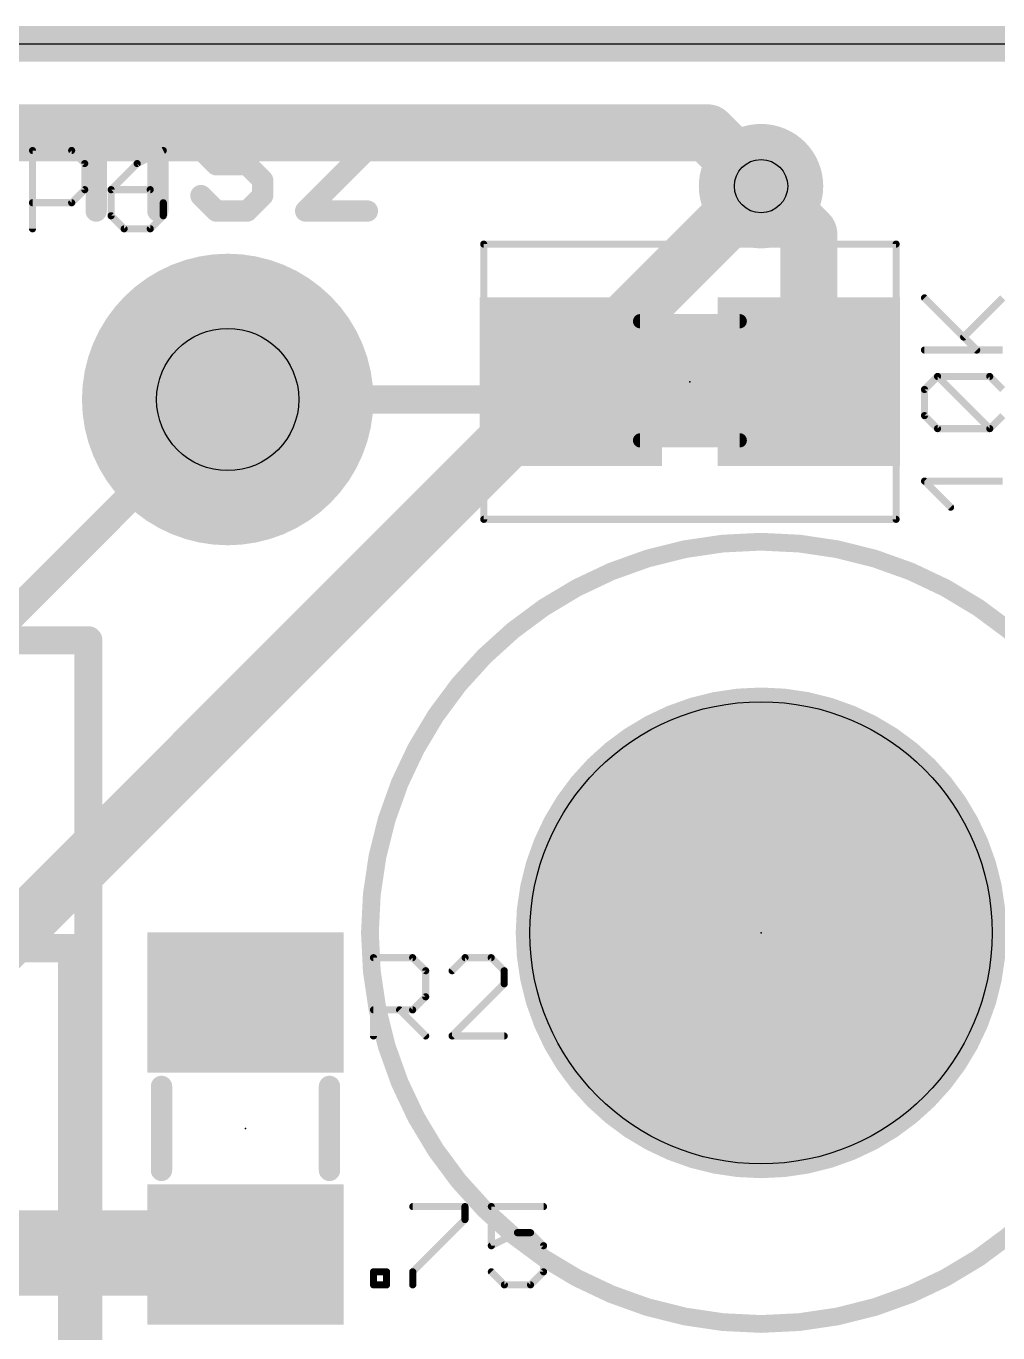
# Model space of a CAD drawing. Extents: x -25 to 82, y -12 to 21.
# Drawn here: x 34.12 to 41.06, y 11.11 to 20.45 of the extents above; entities that cross this region are included whole.
import ezdxf

# ---------------------------------------------------------------- set-up
doc = ezdxf.new("R2010")
doc.units = 0
for name, color, linetype in [('1', 12, 'CONTINUOUS'), ('16', 132, 'CONTINUOUS'), ('17', 110, 'CONTINUOUS'), ('18', 110, 'CONTINUOUS'), ('20', 53, 'CONTINUOUS'), ('21', 53, 'CONTINUOUS'), ('23', 53, 'CONTINUOUS'), ('25', 253, 'CONTINUOUS'), ('27', 253, 'CONTINUOUS'), ('29', 253, 'CONTINUOUS'), ('30', 253, 'CONTINUOUS'), ('31', 253, 'CONTINUOUS'), ('35', 253, 'CONTINUOUS'), ('39', 12, 'CONTINUOUS'), ('44', 253, 'CONTINUOUS'), ('51', 53, 'CONTINUOUS')]:
    doc.layers.add(name, color=color, linetype=linetype)

# ---------------------------------------------------------------- blocks, each defined once
blk = doc.blocks.new('RECT')
blk.add_solid([(-0.5, -0.5), (0.5, -0.5), (-0.5, 0.5), (0.5, 0.5)])
blk = doc.blocks.new('ROUNDP')
at = {"const_width": 0.5}
blk.add_lwpolyline([(0, -0.25, 1), (0, 0.25, 1), (0, -0.25)], format="xyb", dxfattribs=at)
blk = doc.blocks.new('ROUNDV')
at = {"const_width": 0.5}
blk.add_lwpolyline([(0, -0.25, 1), (0, 0.25, 1), (0, -0.25)], format="xyb", dxfattribs=at)

msp = doc.modelspace()

# ---------------------------------------------------------------- linework, layer by layer
at = {"layer": '1'}
for points, const_width in [([(0, 20.32), (48.26, 20.32)], 0.254), ([(39.712, 18.962), (39.37, 19.304)], 0.4064), ([(39.712, 17.907), (39.712, 18.962)], 0.4064), ([(37.885, 17.78), (38.012, 17.907)], 0.2032), ([(33.655, 15.875), (35.56, 17.78)], 0.2032), ([(35.56, 17.78), (37.885, 17.78)], 0.2032), ([(29.9123, 11.684), (35.306, 11.684)], 0.6096), ([(35.306, 11.684), (35.687, 11.684)], 0.4064), ([(35.687, 11.684), (35.687, 11.673)], 0.4064)]:
    msp.add_lwpolyline(points, dxfattribs=dict(at, const_width=const_width))
for points, const_width in [([(39.4418, 19.3758, 1), (39.2982, 19.2322)], 0.2032), ([(39.8136, 18.962, 1), (39.6104, 18.962)], 0.2032), ([(39.6402, 18.8902, 1), (39.7838, 19.0338)], 0.2032), ([(38.0479, 17.8711, 1), (37.9761, 17.9429)], 0.1016), ([(39.6104, 17.907, 1), (39.8136, 17.907)], 0.2032), ([(35.56, 17.8308, 1), (35.56, 17.7292)], 0.1016), ([(35.5959, 17.7441, 1), (35.5241, 17.8159)], 0.1016), ([(37.8491, 17.8159, 1), (37.9209, 17.7441)], 0.1016), ([(37.885, 17.7292, 1), (37.885, 17.8308)], 0.1016), ([(35.306, 11.5316, 1), (35.306, 11.8364)], 0.3048), ([(35.306, 11.7856, 1), (35.306, 11.5824)], 0.2032), ([(35.7886, 11.684, 1), (35.5854, 11.684)], 0.2032), ([(35.687, 11.5824, 1), (35.687, 11.7856)], 0.2032), ([(35.5854, 11.673, 1), (35.7886, 11.673)], 0.2032)]:
    msp.add_lwpolyline(points, format="xyb", dxfattribs=dict(at, const_width=const_width))
at = {"layer": '16'}
for points, const_width in [([(0, 20.32), (48.26, 20.32)], 0.254), ([(26.035, 19.685), (38.354, 19.685)], 0.4064), ([(38.354, 19.685), (38.989, 19.685)], 0.4064), ([(38.989, 19.685), (39.37, 19.304)], 0.4064), ([(33.655, 13.589), (39.37, 19.304)], 0.4064)]:
    msp.add_lwpolyline(points, dxfattribs=dict(at, const_width=const_width))
at = {"layer": '16', "const_width": 0.2032}
for points in [[(38.354, 19.7866, 1), (38.354, 19.5834)], [(38.354, 19.5834, 1), (38.354, 19.7866)], [(39.0608, 19.7568, 1), (38.9172, 19.6132)], [(38.989, 19.5834, 1), (38.989, 19.7866)], [(39.4418, 19.2322, 1), (39.2982, 19.3758)], [(39.2982, 19.2322, 1), (39.4418, 19.3758)]]:
    msp.add_lwpolyline(points, format="xyb", dxfattribs=at)
at = {"layer": '20'}
msp.add_line((0, 20.32), (48.26, 20.32), dxfattribs=at)
msp.add_circle((39.37, 13.97), 1.651, dxfattribs=at)
at = {"layer": '21'}
for points, const_width in [([(48.26, 20.32), (0, 20.32)], 0.254), ([(34.6202, 19.1262), (34.6202, 19.7872)], 0.1524), ([(34.6202, 19.7872), (34.8405, 19.5668)], 0.1524), ([(34.8405, 19.5668), (35.0608, 19.7872)], 0.1524), ([(35.0608, 19.7872), (35.0608, 19.1262)], 0.1524), ([(35.4788, 19.7872), (35.3686, 19.677)], 0.1524), ([(35.6991, 19.7872), (35.4788, 19.7872)], 0.1524), ([(35.8093, 19.677), (35.6991, 19.7872)], 0.1524), ([(36.2272, 19.7872), (36.117, 19.677)], 0.1524), ([(36.4475, 19.7872), (36.2272, 19.7872)], 0.1524), ([(36.5577, 19.677), (36.4475, 19.7872)], 0.1524), ([(35.3686, 19.677), (35.3686, 19.5668)], 0.1524), ([(36.5577, 19.5668), (36.5577, 19.677)], 0.1524), ([(35.3686, 19.5668), (35.4788, 19.4567)], 0.1524), ([(36.117, 19.1262), (36.5577, 19.5668)], 0.1524), ([(35.4788, 19.4567), (35.6991, 19.4567)], 0.1524), ([(35.6991, 19.4567), (35.8093, 19.3465)], 0.1524), ([(35.8093, 19.3465), (35.8093, 19.2364)], 0.1524), ([(35.4788, 19.1262), (35.3686, 19.2364)], 0.1524), ([(35.8093, 19.2364), (35.6991, 19.1262)], 0.1524), ([(35.6991, 19.1262), (35.4788, 19.1262)], 0.1524), ([(36.5577, 19.1262), (36.117, 19.1262)], 0.1524), ([(35.087, 12.873), (35.087, 12.273)], 0.1524), ([(36.287, 12.873), (36.287, 12.273)], 0.1524)]:
    msp.add_lwpolyline(points, dxfattribs=dict(at, const_width=const_width))
at = {"layer": '21', "const_width": 0.0762}
for points in [[(34.6583, 19.7872, 1), (34.5821, 19.7872)], [(34.6471, 19.8141, 1), (34.5933, 19.7602)], [(35.0989, 19.7872, 1), (35.0227, 19.7872)], [(35.0878, 19.7602, 1), (35.0339, 19.8141)], [(35.4788, 19.8253, 1), (35.4788, 19.7491)], [(35.5057, 19.7602, 1), (35.4518, 19.8141)], [(35.726, 19.8141, 1), (35.6722, 19.7602)], [(35.6991, 19.7491, 1), (35.6991, 19.8253)], [(36.2272, 19.8253, 1), (36.2272, 19.7491)], [(36.2541, 19.7602, 1), (36.2002, 19.8141)], [(36.4745, 19.8141, 1), (36.4206, 19.7602)], [(36.4475, 19.7491, 1), (36.4475, 19.8253)], [(35.4067, 19.677, 1), (35.3305, 19.677)], [(35.3417, 19.7039, 1), (35.3956, 19.6501)], [(35.7823, 19.6501, 1), (35.8362, 19.7039)], [(36.0901, 19.7039, 1), (36.144, 19.6501)], [(36.5958, 19.677, 1), (36.5196, 19.677)], [(36.5307, 19.6501, 1), (36.5846, 19.7039)], [(34.8136, 19.5938, 1), (34.8675, 19.5399)], [(34.8136, 19.5399, 1), (34.8675, 19.5938)], [(35.3956, 19.5938, 1), (35.3417, 19.5399)], [(35.3305, 19.5668, 1), (35.4067, 19.5668)], [(36.5196, 19.5668, 1), (36.5958, 19.5668)], [(36.5846, 19.5399, 1), (36.5307, 19.5938)], [(35.4788, 19.4948, 1), (35.4788, 19.4186)], [(35.4518, 19.4297, 1), (35.5057, 19.4836)], [(35.726, 19.4836, 1), (35.6722, 19.4297)], [(35.6991, 19.4186, 1), (35.6991, 19.4948)], [(35.8474, 19.3465, 1), (35.7712, 19.3465)], [(35.7823, 19.3196, 1), (35.8362, 19.3735)], [(35.3956, 19.2633, 1), (35.3417, 19.2094)], [(35.7712, 19.2364, 1), (35.8474, 19.2364)], [(35.8362, 19.2094, 1), (35.7823, 19.2633)], [(34.5821, 19.1262, 1), (34.6583, 19.1262)], [(35.0227, 19.1262, 1), (35.0989, 19.1262)], [(35.4788, 19.1643, 1), (35.4788, 19.0881)], [(35.4518, 19.0993, 1), (35.5057, 19.1531)], [(35.6722, 19.1531, 1), (35.726, 19.0993)], [(35.6991, 19.0881, 1), (35.6991, 19.1643)], [(36.117, 19.1643, 1), (36.117, 19.0881)], [(36.0901, 19.1531, 1), (36.144, 19.0993)], [(36.5577, 19.0881, 1), (36.5577, 19.1643)], [(35.1251, 12.873, 1), (35.0489, 12.873)], [(36.3251, 12.873, 1), (36.2489, 12.873)], [(35.0489, 12.273, 1), (35.1251, 12.273)], [(36.2489, 12.273, 1), (36.3251, 12.273)]]:
    msp.add_lwpolyline(points, format="xyb", dxfattribs=at)
at = {"layer": '23'}
for p in [(38.862, 17.907), (39.37, 13.97), (35.687, 12.573)]:
    msp.add_point(p, dxfattribs=at)
at = {"layer": '25', "const_width": 0.0508}
for points in [[(34.1655, 18.9992), (34.1655, 19.5585)], [(34.1655, 19.5585), (34.4451, 19.5585)], [(34.4451, 19.5585), (34.5384, 19.4653)], [(35.0997, 19.5585), (34.9132, 19.4653)], [(34.5384, 19.4653), (34.5384, 19.2788)], [(34.9132, 19.4653), (34.7268, 19.2788)], [(34.5384, 19.2788), (34.4451, 19.1856)], [(34.7268, 19.2788), (34.7268, 19.0924)], [(35.0065, 19.2788), (34.7268, 19.2788)], [(35.0997, 19.1856), (35.0065, 19.2788)], [(34.4451, 19.1856), (34.1655, 19.1856)], [(35.0997, 19.0924), (35.0997, 19.1856)], [(34.7268, 19.0924), (34.82, 18.9992)], [(35.0065, 18.9992), (35.0997, 19.0924)], [(34.82, 18.9992), (35.0065, 18.9992)], [(36.6014, 13.2334), (36.6014, 13.7927)], [(36.6014, 13.7927), (36.881, 13.7927)], [(36.881, 13.7927), (36.9743, 13.6995)], [(37.2559, 13.7927), (37.1627, 13.6995)], [(37.4423, 13.7927), (37.2559, 13.7927)], [(37.5356, 13.6995), (37.4423, 13.7927)], [(36.9743, 13.6995), (36.9743, 13.513)], [(37.5356, 13.6063), (37.5356, 13.6995)], [(37.1627, 13.2334), (37.5356, 13.6063)], [(36.9743, 13.513), (36.881, 13.4198)], [(36.881, 13.4198), (36.6014, 13.4198)], [(36.7878, 13.4198), (36.9743, 13.2334)], [(37.5356, 13.2334), (37.1627, 13.2334)]]:
    msp.add_lwpolyline(points, dxfattribs=at)
at = {"layer": '25', "const_width": 0.0254}
for points in [[(34.1782, 19.5585, 1), (34.1528, 19.5585)], [(34.1655, 19.5712, 1), (34.1655, 19.5458)], [(34.4541, 19.5675, 1), (34.4362, 19.5495)], [(34.4451, 19.5458, 1), (34.4451, 19.5712)], [(35.1053, 19.5471, 1), (35.094, 19.5698)], [(34.5511, 19.4653, 1), (34.5257, 19.4653)], [(34.5294, 19.4563, 1), (34.5473, 19.4742)], [(34.9076, 19.4766, 1), (34.9189, 19.4539)], [(34.9222, 19.4563, 1), (34.9043, 19.4742)], [(34.5257, 19.2788, 1), (34.5511, 19.2788)], [(34.5473, 19.2699, 1), (34.5294, 19.2878)], [(34.7395, 19.2788, 1), (34.7141, 19.2788)], [(34.7268, 19.2915, 1), (34.7268, 19.2661)], [(34.7178, 19.2878, 1), (34.7358, 19.2699)], [(35.0154, 19.2878, 1), (34.9975, 19.2699)], [(35.0065, 19.2661, 1), (35.0065, 19.2915)], [(34.1655, 19.1983, 1), (34.1655, 19.1729)], [(34.4362, 19.1946, 1), (34.4541, 19.1766)], [(34.4451, 19.1729, 1), (34.4451, 19.1983)], [(35.1124, 19.1856, 1), (35.087, 19.1856)], [(35.0907, 19.1766, 1), (35.1086, 19.1946)], [(34.7358, 19.1014, 1), (34.7178, 19.0834)], [(34.7141, 19.0924, 1), (34.7395, 19.0924)], [(35.087, 19.0924, 1), (35.1124, 19.0924)], [(35.1086, 19.0834, 1), (35.0907, 19.1014)], [(34.1528, 18.9992, 1), (34.1782, 18.9992)], [(34.82, 19.0119, 1), (34.82, 18.9865)], [(34.8111, 18.9902, 1), (34.829, 19.0082)], [(34.9975, 19.0082, 1), (35.0154, 18.9902)], [(35.0065, 18.9865, 1), (35.0065, 19.0119)], [(36.6141, 13.7927, 1), (36.5887, 13.7927)], [(36.6014, 13.8054, 1), (36.6014, 13.78)], [(36.89, 13.8017, 1), (36.8721, 13.7837)], [(36.881, 13.78, 1), (36.881, 13.8054)], [(37.2559, 13.8054, 1), (37.2559, 13.78)], [(37.2649, 13.7837, 1), (37.2469, 13.8017)], [(37.4513, 13.8017, 1), (37.4334, 13.7837)], [(37.4423, 13.78, 1), (37.4423, 13.8054)], [(36.987, 13.6995, 1), (36.9616, 13.6995)], [(37.5483, 13.6995, 1), (37.5229, 13.6995)], [(36.9653, 13.6905, 1), (36.9832, 13.7084)], [(37.1537, 13.7084, 1), (37.1717, 13.6905)], [(37.5266, 13.6905, 1), (37.5445, 13.7084)], [(37.5445, 13.5973, 1), (37.5266, 13.6152)], [(36.9832, 13.5041, 1), (36.9653, 13.522)], [(37.5229, 13.6063, 1), (37.5483, 13.6063)], [(36.6014, 13.4325, 1), (36.6014, 13.4071)], [(36.7968, 13.4288, 1), (36.7788, 13.4108)], [(36.881, 13.4071, 1), (36.881, 13.4325)], [(36.9616, 13.513, 1), (36.987, 13.513)], [(36.8721, 13.4288, 1), (36.89, 13.4108)], [(36.9653, 13.2244, 1), (36.9832, 13.2424)], [(37.1627, 13.2461, 1), (37.1627, 13.2207)], [(37.1537, 13.2424, 1), (37.1717, 13.2244)], [(37.5356, 13.2207, 1), (37.5356, 13.2461)], [(36.5887, 13.2334, 1), (36.6141, 13.2334)]]:
    msp.add_lwpolyline(points, format="xyb", dxfattribs=at)
at = {"layer": '27', "const_width": 0.0508}
for points in [[(40.9108, 18.1331), (40.5379, 18.5059)], [(40.8176, 18.2263), (41.0972, 18.5059)], [(40.5379, 18.1331), (41.0972, 18.1331)], [(40.5379, 17.8514), (40.6311, 17.9446)], [(40.6311, 17.9446), (41.004, 17.9446)], [(41.004, 17.5718), (40.6311, 17.9446)], [(41.004, 17.9446), (41.0972, 17.8514)], [(40.5379, 17.665), (40.5379, 17.8514)], [(40.6311, 17.5718), (40.5379, 17.665)], [(41.0972, 17.665), (41.004, 17.5718)], [(41.004, 17.5718), (40.6311, 17.5718)], [(40.7244, 17.0105), (40.5379, 17.1969)], [(40.5379, 17.1969), (41.0972, 17.1969)], [(36.8821, 12.0147), (37.2549, 12.0147)], [(37.2549, 12.0147), (37.2549, 11.9215)], [(37.8162, 12.0147), (37.4434, 12.0147)], [(37.4434, 12.0147), (37.4434, 11.735)], [(37.2549, 11.9215), (36.8821, 11.5486)], [(37.4434, 11.735), (37.6298, 11.8283)], [(37.6298, 11.8283), (37.723, 11.8283)], [(37.723, 11.8283), (37.8162, 11.735)], [(37.8162, 11.735), (37.8162, 11.5486)], [(36.6014, 11.4554), (36.6014, 11.5486)], [(36.6014, 11.5486), (36.6946, 11.5486)], [(36.6946, 11.5486), (36.6946, 11.4554)], [(36.8821, 11.5486), (36.8821, 11.4554)], [(37.5366, 11.4554), (37.4434, 11.5486)], [(37.8162, 11.5486), (37.723, 11.4554)], [(36.6946, 11.4554), (36.6014, 11.4554)], [(37.723, 11.4554), (37.5366, 11.4554)]]:
    msp.add_lwpolyline(points, dxfattribs=at)
at = {"layer": '27', "const_width": 0.0254}
for points in [[(40.5469, 18.5149, 1), (40.5289, 18.497)], [(40.8086, 18.2353, 1), (40.8265, 18.2173)], [(40.5379, 18.1458, 1), (40.5379, 18.1204)], [(40.9018, 18.1241, 1), (40.9198, 18.1421)], [(40.6311, 17.9573, 1), (40.6311, 17.9319)], [(40.6401, 17.9536, 1), (40.6222, 17.9356)], [(40.6401, 17.9356, 1), (40.6222, 17.9536)], [(41.013, 17.9536, 1), (40.995, 17.9356)], [(41.004, 17.9319, 1), (41.004, 17.9573)], [(40.5506, 17.8514, 1), (40.5252, 17.8514)], [(40.5289, 17.8604, 1), (40.5469, 17.8424)], [(40.5469, 17.674, 1), (40.5289, 17.656)], [(40.5252, 17.665, 1), (40.5506, 17.665)], [(40.6311, 17.5845, 1), (40.6311, 17.5591)], [(40.6222, 17.5628, 1), (40.6401, 17.5808)], [(40.995, 17.5808, 1), (41.013, 17.5628)], [(40.995, 17.5628, 1), (41.013, 17.5808)], [(41.004, 17.5591, 1), (41.004, 17.5845)], [(40.5469, 17.2059, 1), (40.5289, 17.1879)], [(40.5379, 17.2096, 1), (40.5379, 17.1842)], [(40.7154, 17.0015, 1), (40.7333, 17.0194)], [(36.8821, 12.0274, 1), (36.8821, 12.002)], [(37.2676, 12.0147, 1), (37.2422, 12.0147)], [(37.2549, 12.002, 1), (37.2549, 12.0274)], [(37.4434, 12.0274, 1), (37.4434, 12.002)], [(37.4561, 12.0147, 1), (37.4307, 12.0147)], [(37.8162, 12.002, 1), (37.8162, 12.0274)], [(37.2422, 11.9215, 1), (37.2676, 11.9215)], [(37.2639, 11.9125, 1), (37.2459, 11.9304)], [(37.6298, 11.841, 1), (37.6298, 11.8155)], [(37.6355, 11.8169, 1), (37.6241, 11.8396)], [(37.732, 11.8372, 1), (37.714, 11.8193)], [(37.723, 11.8155, 1), (37.723, 11.841)], [(37.4377, 11.7464, 1), (37.449, 11.7237)], [(37.4307, 11.735, 1), (37.4561, 11.735)], [(37.8289, 11.735, 1), (37.8035, 11.735)], [(37.8072, 11.7261, 1), (37.8252, 11.744)], [(36.6141, 11.5486, 1), (36.5887, 11.5486)], [(36.6014, 11.5613, 1), (36.6014, 11.5359)], [(36.7073, 11.5486, 1), (36.6819, 11.5486)], [(36.6946, 11.5359, 1), (36.6946, 11.5613)], [(36.8948, 11.5486, 1), (36.8694, 11.5486)], [(36.8731, 11.5576, 1), (36.891, 11.5396)], [(37.4523, 11.5576, 1), (37.4344, 11.5396)], [(37.8035, 11.5486, 1), (37.8289, 11.5486)], [(37.8252, 11.5396, 1), (37.8072, 11.5576)], [(36.6014, 11.4681, 1), (36.6014, 11.4427)], [(36.5887, 11.4554, 1), (36.6141, 11.4554)], [(36.6819, 11.4554, 1), (36.7073, 11.4554)], [(36.6946, 11.4427, 1), (36.6946, 11.4681)], [(36.8694, 11.4554, 1), (36.8948, 11.4554)], [(37.5366, 11.4681, 1), (37.5366, 11.4427)], [(37.5276, 11.4464, 1), (37.5456, 11.4644)], [(37.714, 11.4644, 1), (37.732, 11.4464)], [(37.723, 11.4427, 1), (37.723, 11.4681)]]:
    msp.add_lwpolyline(points, format="xyb", dxfattribs=at)
at = {"layer": '29', "const_width": 1.7526}
msp.add_lwpolyline([(39.37, 13.0937, 1), (39.37, 14.8463, 1), (39.37, 13.0937)], format="xyb", dxfattribs=at)
at = {"layer": '30', "const_width": 1.7526}
msp.add_lwpolyline([(39.37, 13.0937, 1), (39.37, 14.8463, 1), (39.37, 13.0937)], format="xyb", dxfattribs=at)
at = {"layer": '39'}
for points, const_width in [([(37.389, 18.89), (40.335, 18.89)], 0.0508), ([(37.389, 16.924), (37.389, 18.89)], 0.0508), ([(40.335, 18.89), (40.335, 16.924)], 0.0508), ([(40.335, 16.924), (37.389, 16.924)], 0.0508), ([(18.775, 16.06), (34.565, 16.06)], 0.1998), ([(34.565, 16.06), (34.565, 4.26)], 0.1998)]:
    msp.add_lwpolyline(points, dxfattribs=dict(at, const_width=const_width))
for points, const_width in [([(37.389, 18.9027, 1), (37.389, 18.8773)], 0.0254), ([(37.4017, 18.89, 1), (37.3763, 18.89)], 0.0254), ([(40.3477, 18.89, 1), (40.3223, 18.89)], 0.0254), ([(40.335, 18.8773, 1), (40.335, 18.9027)], 0.0254), ([(37.389, 16.9367, 1), (37.389, 16.9113)], 0.0254), ([(37.3763, 16.924, 1), (37.4017, 16.924)], 0.0254), ([(40.3223, 16.924, 1), (40.3477, 16.924)], 0.0254), ([(40.335, 16.9113, 1), (40.335, 16.9367)], 0.0254), ([(39.37, 11.176, 1), (39.37, 16.764, 1), (39.37, 11.176)], 0.127), ([(34.615, 16.06, 1), (34.5151, 16.06)], 0.0999), ([(34.565, 16.0101, 1), (34.565, 16.11)], 0.0999)]:
    msp.add_lwpolyline(points, format="xyb", dxfattribs=dict(at, const_width=const_width))
at = {"layer": '44'}
for centre, radius in [((39.37, 19.304), 0.1905), ((35.56, 17.78), 0.508)]:
    msp.add_circle(centre, radius, dxfattribs=at)
at = {"layer": '51'}
for points, const_width in [([(38.506, 18.339), (39.218, 18.339)], 0.1016), ([(38.506, 17.488), (39.218, 17.488)], 0.1016), ([(18.89, 13.86), (34.45, 13.86)], 0.2032), ([(34.45, 13.86), (34.45, 6.96)], 0.2032)]:
    msp.add_lwpolyline(points, dxfattribs=dict(at, const_width=const_width))
for points, const_width in [([(38.506, 18.3644, 1), (38.506, 18.3136)], 0.0508), ([(39.218, 18.3136, 1), (39.218, 18.3644)], 0.0508), ([(38.506, 17.5134, 1), (38.506, 17.4626)], 0.0508), ([(39.218, 17.4626, 1), (39.218, 17.5134)], 0.0508), ([(34.5008, 13.86, 1), (34.3992, 13.86)], 0.1016), ([(34.45, 13.8092, 1), (34.45, 13.9108)], 0.1016)]:
    msp.add_lwpolyline(points, format="xyb", dxfattribs=dict(at, const_width=const_width))

# ---------------------------------------------------------------- block references
at = {"layer": '1', "xscale": 1.1}
for p in [(38.012, 17.907), (39.712, 17.907)]:
    msp.add_blockref('RECT', p, dxfattribs=at)
at = {"layer": '1', "xscale": 0.8, "yscale": 1.2, "rotation": 270}
for p in [(35.687, 13.473), (35.687, 11.673)]:
    msp.add_blockref('RECT', p, dxfattribs=at)
at = {"layer": '17', "xscale": 1.8796, "yscale": 1.8796, "rotation": 90}
msp.add_blockref('ROUNDP', (35.56, 17.78), dxfattribs=at)
msp.add_blockref('ROUNDP', (35.56, 17.78), dxfattribs=at)
at = {"layer": '18', "xscale": 0.889, "yscale": 0.889}
msp.add_blockref('ROUNDV', (39.37, 19.304), dxfattribs=at)
msp.add_blockref('ROUNDV', (39.37, 19.304), dxfattribs=at)
at = {"layer": '21', "xscale": 0.4572, "yscale": 0.762}
msp.add_blockref('RECT', (38.862, 17.907), dxfattribs=at)
at = {"layer": '29'}
for name, p, xscale, yscale, rotation in [('ROUNDP', (35.56, 17.78), 2.0828, 2.0828, 90), ('RECT', (35.687, 13.473), 1.0032, 1.4032, 270), ('RECT', (35.687, 11.673), 1.0032, 1.4032, 270)]:
    msp.add_blockref(name, p, dxfattribs=dict(at, xscale=xscale, yscale=yscale, rotation=rotation))
at = {"layer": '29', "xscale": 1.3032, "yscale": 1.2032}
for p in [(38.012, 17.907), (39.712, 17.907)]:
    msp.add_blockref('RECT', p, dxfattribs=at)
at = {"layer": '30', "xscale": 2.0828, "yscale": 2.0828, "rotation": 90}
msp.add_blockref('ROUNDP', (35.56, 17.78), dxfattribs=at)
at = {"layer": '31', "xscale": 1.1}
for p in [(38.012, 17.907), (39.712, 17.907)]:
    msp.add_blockref('RECT', p, dxfattribs=at)
at = {"layer": '31', "xscale": 0.8, "yscale": 1.2, "rotation": 270}
for p in [(35.687, 13.473), (35.687, 11.673)]:
    msp.add_blockref('RECT', p, dxfattribs=at)
at = {"layer": '35', "xscale": 0.3998, "yscale": 0.6}
msp.add_blockref('RECT', (38.862, 17.907), dxfattribs=at)
at = {"layer": '51'}
for p, xscale, yscale in [((38.2739, 17.9121), 0.5001, 0.95), ((39.4423, 17.9121), 0.5001, 0.95), ((35.56, 17.78), 0.508, 0.508)]:
    msp.add_blockref('RECT', p, dxfattribs=dict(at, xscale=xscale, yscale=yscale))

doc.saveas('drawing.dxf')
